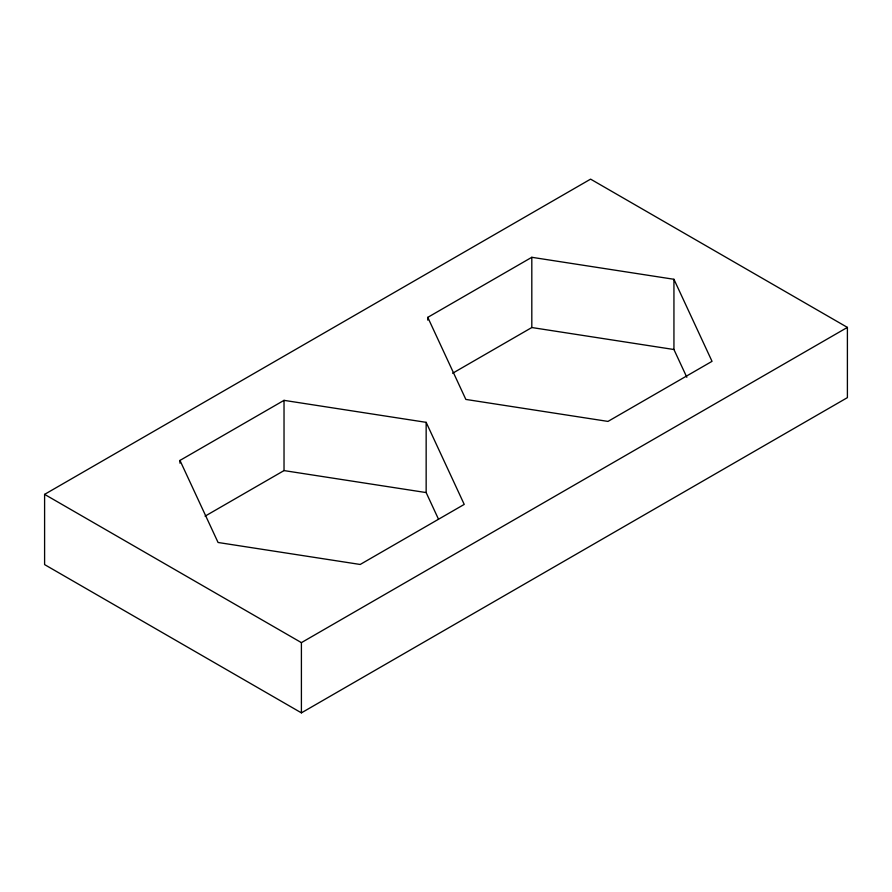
<?xml version="1.0" encoding="UTF-8"?>
<svg xmlns="http://www.w3.org/2000/svg" width="892" height="892" viewBox="0 0 892 892"><rect width="100%" height="100%" fill="white"/><g stroke="black" fill="none" stroke-linecap="round" stroke-linejoin="round"><path stroke-width="1.34" d="M44.6 494.369L590.593 179.136L847.4 327.397L847.4 397.631L301.407 712.864L44.6 564.603L44.6 494.369L301.407 642.63L847.4 327.397M179.972 460.428L284.024 400.352L426.153 422.34L464.23 504.404L360.19 564.469L218.061 542.481L179.972 460.428L179.972 463.182M427.77 317.362L531.81 257.297L673.939 279.285L712.028 361.338L607.976 421.414L465.847 399.426L427.77 317.362L427.77 320.117M205.082 516.156L284.024 470.586L426.153 492.574L438.451 519.088M452.601 373.257L531.81 327.531L673.939 349.519L686.829 377.283M673.939 279.285L673.939 349.519M531.81 257.297L531.81 327.531M426.153 422.34L426.153 492.574M301.407 642.63L301.407 712.864M284.024 400.352L284.024 470.586"/></g></svg>
